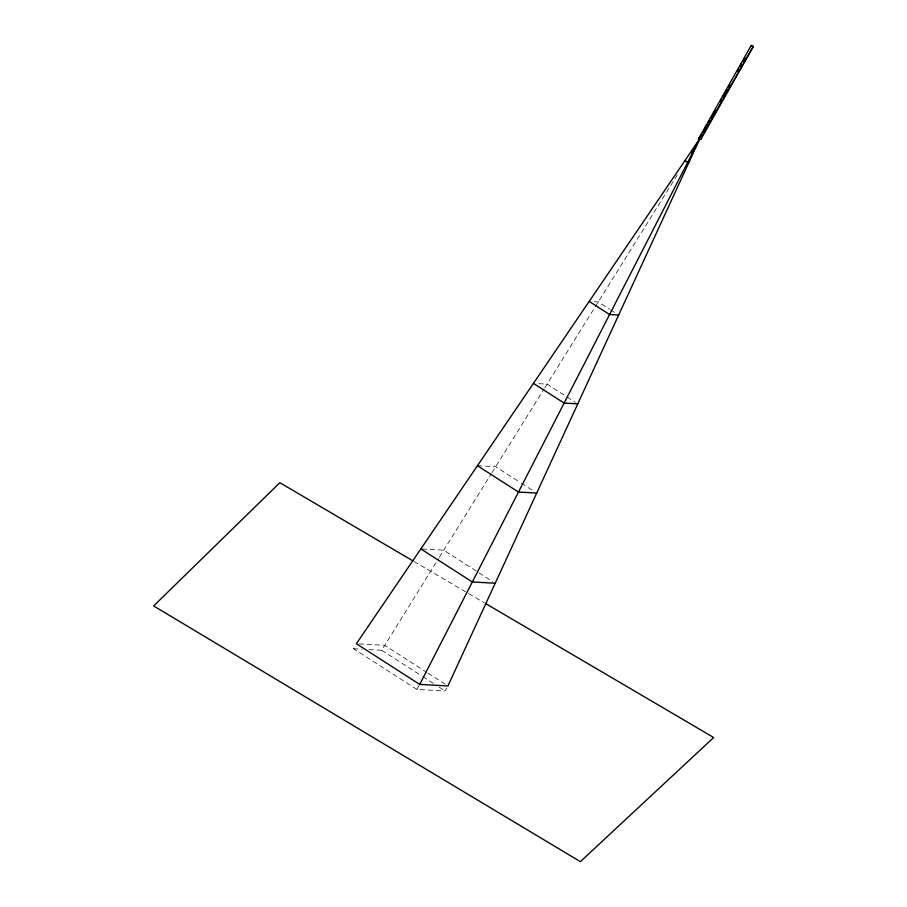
<?xml version="1.0" encoding="UTF-8"?>
<svg xmlns="http://www.w3.org/2000/svg" width="907" height="907" viewBox="0 0 907 907"><rect width="100%" height="100%" fill="white"/><g stroke="black" fill="none" stroke-linecap="round" stroke-linejoin="round"><path stroke-width="0.68" stroke-dasharray="4.54 3.4" d="M446.8 687.959L445.099 690.975L416.903 689.433L353.549 648.732L354.682 646.725M369.047 649.582L381.734 650.274L438.58 558.485M416.903 689.433L419.17 685.42M439.317 557.295L491.243 473.862M491.991 472.672L544.109 388.91M544.858 387.72L678.538 172.92M594.368 301.702L598.257 301.906L609.595 309.196M538.905 383.672L547.091 384.126L565.979 396.257M477.445 465.71L495.698 466.708L520.312 482.513M422.209 548.984L443.75 550.164L492.875 581.716M359.195 643.879L384.568 645.262L426.812 672.393M353.549 648.732L362.006 649.197M413.887 561.433L467.513 592.929M468.726 593.643L484.576 602.94M610.728 309.922L615.263 312.836M567.158 397.017L575.423 402.323M521.48 483.272L533.203 490.8M427.979 673.141L446.754 685.204M381.734 650.274L421.63 675.896M422.798 676.656L433.365 683.436M439.226 687.2L445.099 690.975"/><path stroke-width="1.36" d="M700.839 139.361L698.707 138.193L700.839 139.361L753.286 46.438L752.175 45.69L751.223 45.418L698.764 138.352M419.737 684.411L699.773 138.805L356.383 643.721L419.737 684.411L447.933 685.953L699.773 138.805L694.683 146.968M699.388 138.386L701.462 134.712M702.846 132.275L706.984 124.939M708.367 122.502L709.75 120.064M711.133 117.615L715.283 110.291M720.113 101.743L721.496 99.294M722.879 96.856L727.029 89.521M728.412 87.083L729.795 84.634M737.391 71.2L738.774 68.762M740.157 66.313L741.541 63.875M742.924 61.427L744.998 57.765M700.159 139.236L753.286 46.438M691.055 152.807L693.231 149.304M685.975 160.97L684.74 160.902L688.753 162.75M618.665 315.012L609.583 314.525L589.187 301.419M577.782 403.842L564.131 403.093L533.441 383.378M536.717 493.057L518.464 492.059L477.445 465.71M495.222 583.224L472.32 581.965L420.859 548.916M752.674 46.404L751.291 45.52M412.674 560.719L279.844 482.705L153.646 605.944L580.389 861.65L713.673 737.504L485.789 603.654"/></g></svg>
